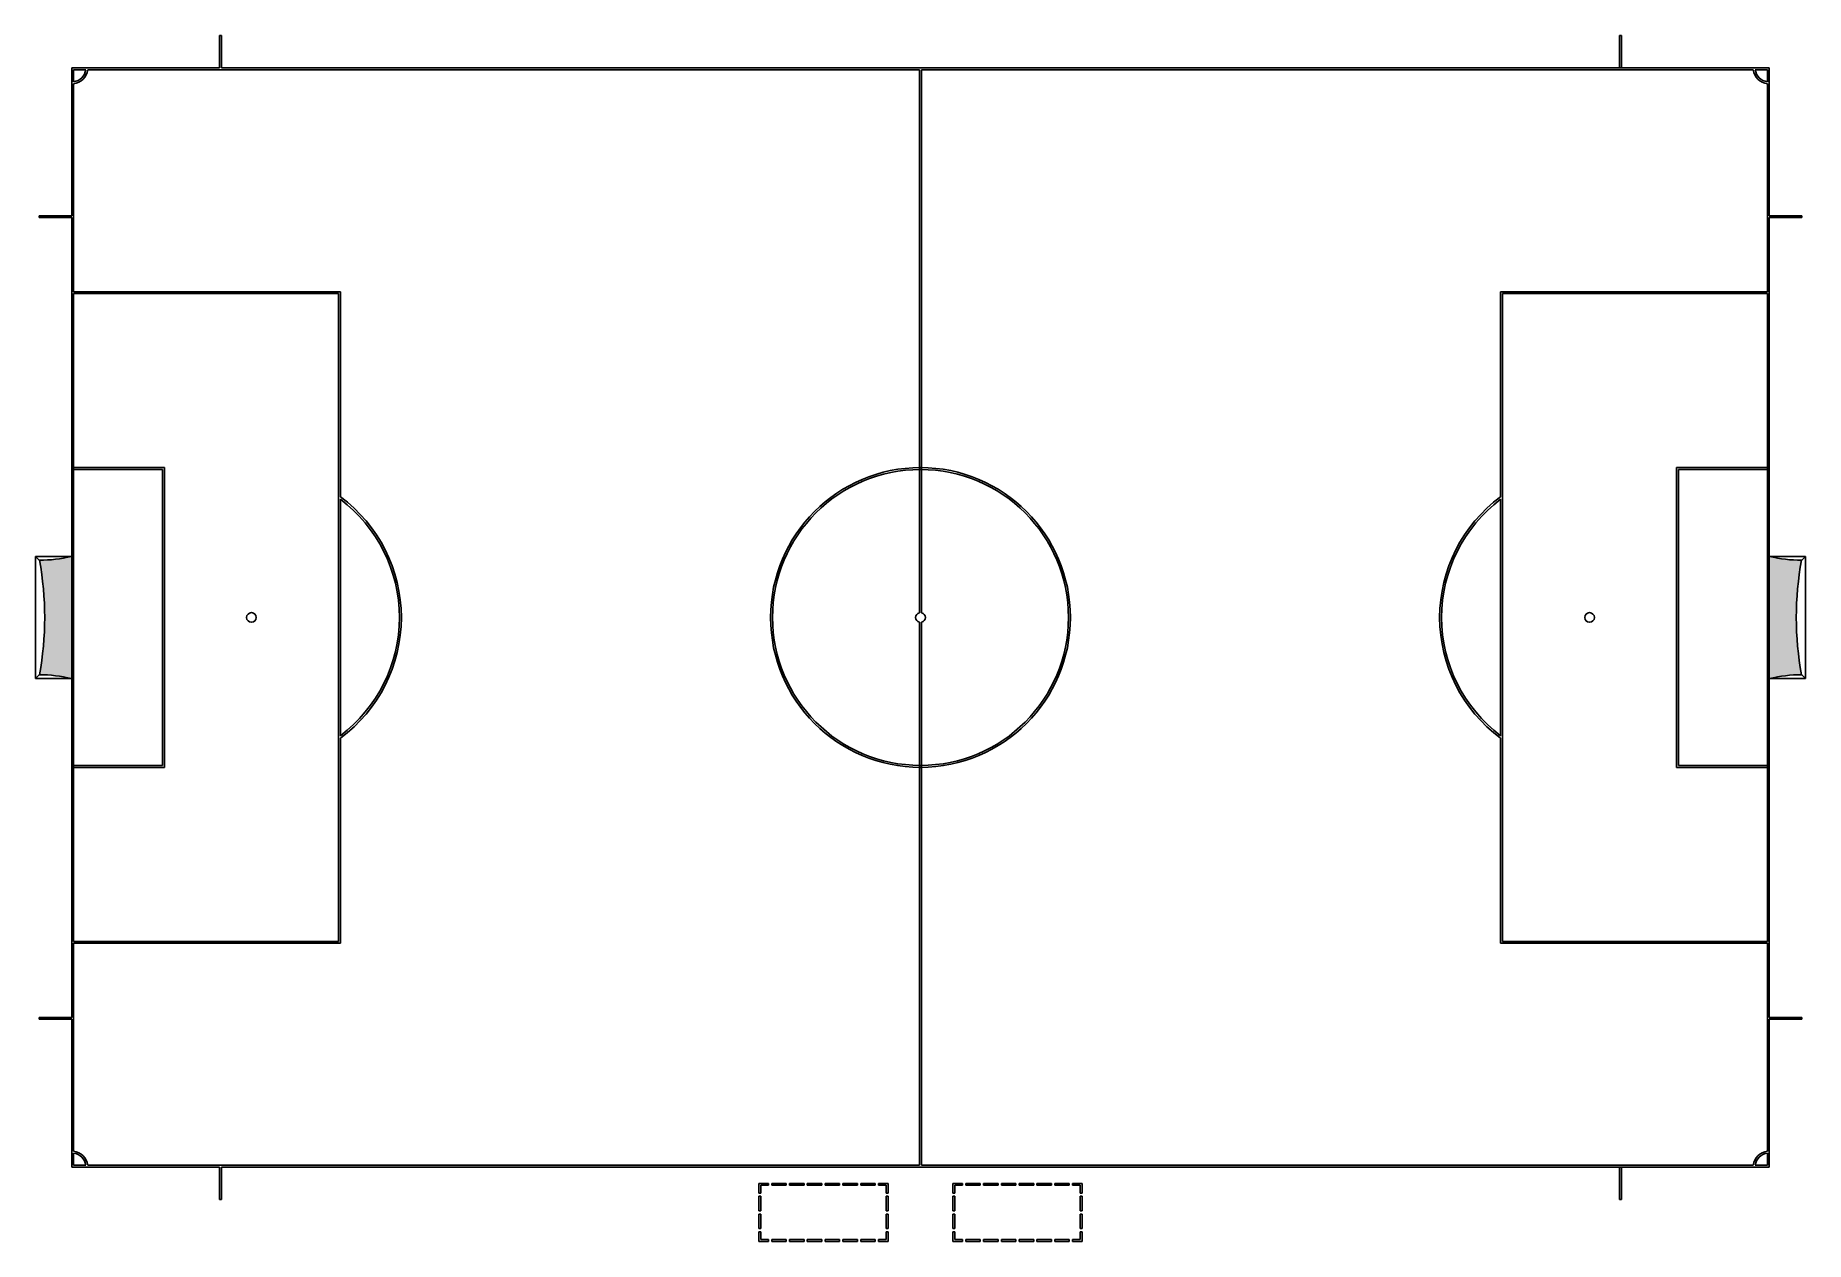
# Model space of a CAD drawing. Header units: metres. Extents: x -2 to 107, y -5 to 70.
import ezdxf

# ---------------------------------------------------------------- set-up
doc = ezdxf.new("R2010")
doc.units = ezdxf.units.M
for name, color, linetype in [('ceco.net 431 FIFA futbol soccer field', 250, 'Continuous'), ('ceco.net 431 Goal net', 8, 'Continuous'), ('ceco.net 431 tecnical area', 8, 'Continuous')]:
    doc.layers.add(name, color=color, linetype=linetype)

msp = doc.modelspace()

# ---------------------------------------------------------------- hatches: boundary and pattern name
at = {"layer": 'ceco.net 431 FIFA futbol soccer field'}
h = msp.add_hatch(color=256, dxfattribs=at)
edge = h.paths.add_edge_path()
edge.add_arc((0.06, 37.72), 0.06, 0, 360)
h = msp.add_hatch(color=256, dxfattribs=at)
edge = h.paths.add_edge_path()
edge.add_arc((104.94, 37.72), 0.06, 0, 360)
h = msp.add_hatch(color=256, dxfattribs=at)
edge = h.paths.add_edge_path()
edge.add_arc((0.06, 30.28), 0.06, 0, 360)
h = msp.add_hatch(color=256, dxfattribs=at)
edge = h.paths.add_edge_path()
edge.add_arc((104.94, 30.28), 0.06, 0, 360)
at = {"layer": 'ceco.net 431 Goal net'}
h = msp.add_hatch(dxfattribs=at)
h.set_pattern_fill('HONEY', color=256, scale=0.025, style=0)
h.paths.add_polyline_path([(0, 37.78, -0.058914), (-2, 37.54, -0.090714), (-2, 30.46, -0.058717), (-0.01, 30.22), (0, 30.22)])
h = msp.add_hatch(dxfattribs=at)
h.set_pattern_fill('HONEY', color=256, scale=0.025, style=0)
h.set_pattern_definition([(180, (105, 0), (-0.1190625, 0.06874075), [0.079375, -0.15875]), (60, (105, 0), (0.11906249, 0.06874077), [0.079375, -0.15875]), (120, (105, 0), (-1e-08, 0.13748152), [-0.15875, 0.079375])])
h.paths.add_polyline_path([(105, 30.22), (105.01, 30.22, -0.058717), (107, 30.46, -0.090714), (107, 37.54, -0.058914), (105, 37.78)])

# ---------------------------------------------------------------- linework, layer by layer
at = {"layer": 'ceco.net 431 FIFA futbol soccer field'}
for p, q in [((9.15, 68), (9.15, 70)), ((9.15, 70), (9.27, 70)), ((9.27, 68), (9.27, 70)), ((95.85, 70), (95.73, 70)), ((95.73, 68), (95.73, 70)), ((95.85, 68), (95.85, 70)), ((0, 68), (9.15, 68)), ((0, 68), (0, 58.85)), ((9.27, 68), (105, 68)), ((105, 68), (95.85, 68)), ((105, 68), (105, 58.85)), ((0.12, 67.88), (0.87, 67.88)), ((0.12, 67.88), (0.12, 67.13)), ((0.12, 67.01), (0.12, 54.15)), ((0.99, 67.88), (52.44, 67.88)), ((52.44, 67.88), (52.44, 34.29)), ((52.56, 67.88), (52.56, 34.29)), ((52.56, 67.88), (104.01, 67.88)), ((104.88, 67.88), (104.13, 67.88)), ((104.88, 67.88), (104.88, 67.13)), ((104.88, 67.01), (104.88, 54.15)), ((-2, 58.85), (-2, 58.73)), ((0, 58.85), (-2, 58.85)), ((0, 58.73), (-2, 58.73)), ((0, 58.73), (0, 9.27)), ((105, 58.85), (107, 58.85)), ((105, 58.73), (105, 9.27)), ((105, 58.73), (107, 58.73)), ((107, 58.85), (107, 58.73)), ((16.62, 54.15), (0.12, 54.15)), ((16.5, 54.03), (0.12, 54.03)), ((0.12, 54.03), (0.12, 13.97)), ((16.5, 54.03), (16.5, 13.97)), ((16.62, 54.15), (16.62, 41.46)), ((88.38, 54.15), (88.38, 41.46)), ((88.38, 54.15), (104.88, 54.15)), ((88.5, 54.03), (88.5, 13.97)), ((88.5, 54.03), (104.88, 54.03)), ((104.88, 54.03), (104.88, 13.97)), ((5.74, 43.27), (0.12, 43.27)), ((5.62, 43.15), (0.12, 43.15)), ((5.62, 43.15), (5.62, 24.85)), ((5.74, 43.27), (5.74, 24.73)), ((99.26, 43.27), (99.26, 24.73)), ((99.26, 43.27), (104.88, 43.27)), ((99.38, 43.15), (99.38, 24.85)), ((99.38, 43.15), (104.88, 43.15)), ((16.62, 41.31), (16.62, 26.69)), ((88.38, 41.31), (88.38, 26.69)), ((-2.24, 37.78), (0, 37.78)), ((-2.24, 37.78), (-2.24, 30.22)), ((-2, 37.54), (-2.24, 37.78)), ((107.24, 37.78), (105, 37.78)), ((107, 37.54), (107.24, 37.78)), ((107.24, 37.78), (107.24, 30.22)), ((52.44, 33.71), (52.44, 0.12)), ((52.56, 33.71), (52.56, 0.12)), ((-2, 30.46), (-2.24, 30.22)), ((-2.24, 30.22), (0, 30.22)), ((107.24, 30.22), (105, 30.22)), ((107, 30.46), (107.24, 30.22)), ((16.62, 26.54), (16.62, 13.85)), ((88.38, 26.54), (88.38, 13.85)), ((5.62, 24.85), (0.12, 24.85)), ((5.74, 24.73), (0.12, 24.73)), ((99.26, 24.73), (104.88, 24.73)), ((99.38, 24.85), (104.88, 24.85)), ((16.5, 13.97), (0.12, 13.97)), ((16.62, 13.85), (0.12, 13.85)), ((0.12, 13.85), (0.12, 0.99)), ((88.38, 13.85), (104.88, 13.85)), ((88.5, 13.97), (104.88, 13.97)), ((104.88, 13.85), (104.88, 0.99)), ((-2, 9.15), (-2, 9.27)), ((0, 9.27), (-2, 9.27)), ((0, 9.15), (-2, 9.15)), ((0, 9.15), (0, 0)), ((105, 9.27), (107, 9.27)), ((105, 9.15), (105, 0)), ((105, 9.15), (107, 9.15)), ((107, 9.15), (107, 9.27)), ((0, 0), (9.15, 0)), ((0.12, 0.87), (0.12, 0.12)), ((0.12, 0.12), (0.87, 0.12)), ((0.99, 0.12), (52.44, 0.12)), ((9.15, 0), (9.15, -2)), ((9.27, 0), (9.27, -2)), ((9.27, 0), (105, 0)), ((52.56, 0.12), (104.01, 0.12)), ((95.73, 0), (95.73, -2)), ((105, 0), (95.85, 0)), ((95.85, 0), (95.85, -2)), ((104.88, 0.12), (104.13, 0.12)), ((104.88, 0.87), (104.88, 0.12)), ((9.15, -2), (9.27, -2)), ((95.85, -2), (95.73, -2))]:
    msp.add_line(p, q, dxfattribs=at)
for centre, radius in [((52.5, 34), 9.27), ((52.5, 34), 9.15), ((0.06, 37.72), 0.06), ((104.94, 37.72), 0.06), ((11.12, 34), 0.3), ((93.88, 34), 0.3), ((0.06, 30.28), 0.06), ((104.94, 30.28), 0.06)]:
    msp.add_circle(centre, radius, dxfattribs=at)
for centre, radius, start, end in [((0, 68), 1, 276.8921, 353.1079), ((0, 68), 0.88, 277.8375, 352.1625), ((105, 68), 1, 186.8921, 263.1079), ((105, 68), 0.88, 187.8375, 262.1625), ((11.12, 34), 9.27, 306.3924, 53.6076), ((11.12, 34), 9.15, 306.9482, 53.0518), ((93.88, 34), 9.27, 126.3924, 233.6076), ((93.88, 34), 9.15, 126.9482, 233.0518), ((-2.02, 46.12), 8.58, 270.1139, 283.6005), ((-21.35, 34), 19.68, 349.6334, 10.3666), ((107.02, 46.12), 8.58, 256.3995, 269.8861), ((126.35, 34), 19.68, 169.6334, 190.3666), ((52.5, 34), 0.3, 101.537, 258.463), ((52.5, 34), 0.3, 281.537, 78.463), ((-2.02, 21.88), 8.58, 76.4123, 89.8986), ((107.02, 21.88), 8.58, 90.1014, 103.5877), ((0, 0), 1, 6.8921, 83.1079), ((0, 0), 0.88, 7.8375, 82.1625), ((105, 0), 1, 96.8921, 173.1079), ((105, 0), 0.88, 97.8375, 172.1625)]:
    msp.add_arc(centre, radius, start, end, dxfattribs=at)
at = {"layer": 'ceco.net 431 tecnical area'}
for p, q in [((43.1, -1), (42.5, -1)), ((42.5, -1), (42.5, -1.6)), ((43.1, -1), (43.1, -1.12)), ((44.2, -1), (43.3, -1)), ((43.3, -1), (43.3, -1.12)), ((44.2, -1), (44.2, -1.12)), ((45.3, -1), (44.4, -1)), ((44.4, -1), (44.4, -1.12)), ((45.3, -1), (45.3, -1.12)), ((46.4, -1), (45.5, -1)), ((45.5, -1), (45.5, -1.12)), ((46.4, -1), (46.4, -1.12)), ((47.5, -1), (46.6, -1)), ((46.6, -1), (46.6, -1.12)), ((47.5, -1), (47.5, -1.12)), ((48.6, -1), (47.7, -1)), ((47.7, -1), (47.7, -1.12)), ((48.6, -1), (48.6, -1.12)), ((49.7, -1), (48.8, -1)), ((48.8, -1), (48.8, -1.12)), ((49.7, -1), (49.7, -1.12)), ((50.5, -1), (49.9, -1)), ((49.9, -1), (49.9, -1.12)), ((50.5, -1), (50.5, -1.6)), ((54.5, -1), (54.5, -1.6)), ((54.5, -1), (55.1, -1)), ((55.1, -1), (55.1, -1.12)), ((55.3, -1), (55.3, -1.12)), ((55.3, -1), (56.2, -1)), ((56.2, -1), (56.2, -1.12)), ((56.4, -1), (56.4, -1.12)), ((56.4, -1), (57.3, -1)), ((57.3, -1), (57.3, -1.12)), ((57.5, -1), (57.5, -1.12)), ((57.5, -1), (58.4, -1)), ((58.4, -1), (58.4, -1.12)), ((58.6, -1), (58.6, -1.12)), ((58.6, -1), (59.5, -1)), ((59.5, -1), (59.5, -1.12)), ((59.7, -1), (59.7, -1.12)), ((59.7, -1), (60.6, -1)), ((60.6, -1), (60.6, -1.12)), ((60.8, -1), (60.8, -1.12)), ((60.8, -1), (61.7, -1)), ((61.7, -1), (61.7, -1.12)), ((61.9, -1), (61.9, -1.12)), ((61.9, -1), (62.5, -1)), ((62.5, -1), (62.5, -1.6)), ((42.62, -1.6), (42.5, -1.6)), ((42.62, -1.8), (42.5, -1.8)), ((42.5, -1.8), (42.5, -2.7)), ((43.1, -1.12), (42.62, -1.12)), ((42.62, -1.12), (42.62, -1.6)), ((42.62, -1.8), (42.62, -2.7)), ((44.2, -1.12), (43.3, -1.12)), ((45.3, -1.12), (44.4, -1.12)), ((46.4, -1.12), (45.5, -1.12)), ((47.5, -1.12), (46.6, -1.12)), ((48.6, -1.12), (47.7, -1.12)), ((49.7, -1.12), (48.8, -1.12)), ((50.38, -1.12), (49.9, -1.12)), ((50.38, -1.12), (50.38, -1.6)), ((50.5, -1.6), (50.38, -1.6)), ((50.5, -1.8), (50.38, -1.8)), ((50.38, -1.8), (50.38, -2.7)), ((50.5, -1.8), (50.5, -2.7)), ((54.5, -1.6), (54.62, -1.6)), ((54.5, -1.8), (54.62, -1.8)), ((54.5, -1.8), (54.5, -2.7)), ((54.62, -1.12), (54.62, -1.6)), ((54.62, -1.12), (55.1, -1.12)), ((54.62, -1.8), (54.62, -2.7)), ((55.3, -1.12), (56.2, -1.12)), ((56.4, -1.12), (57.3, -1.12)), ((57.5, -1.12), (58.4, -1.12)), ((58.6, -1.12), (59.5, -1.12)), ((59.7, -1.12), (60.6, -1.12)), ((60.8, -1.12), (61.7, -1.12)), ((61.9, -1.12), (62.38, -1.12)), ((62.38, -1.12), (62.38, -1.6)), ((62.38, -1.6), (62.5, -1.6)), ((62.38, -1.8), (62.5, -1.8)), ((62.38, -1.8), (62.38, -2.7)), ((62.5, -1.8), (62.5, -2.7)), ((42.62, -2.7), (42.5, -2.7)), ((42.62, -2.9), (42.5, -2.9)), ((42.5, -2.9), (42.5, -3.8)), ((42.62, -2.9), (42.62, -3.8)), ((50.5, -2.7), (50.38, -2.7)), ((50.5, -2.9), (50.38, -2.9)), ((50.38, -2.9), (50.38, -3.8)), ((50.5, -2.9), (50.5, -3.8)), ((54.5, -2.7), (54.62, -2.7)), ((54.5, -2.9), (54.62, -2.9)), ((54.5, -2.9), (54.5, -3.8)), ((54.62, -2.9), (54.62, -3.8)), ((62.38, -2.7), (62.5, -2.7)), ((62.38, -2.9), (62.5, -2.9)), ((62.38, -2.9), (62.38, -3.8)), ((62.5, -2.9), (62.5, -3.8)), ((42.62, -3.8), (42.5, -3.8)), ((42.62, -4), (42.5, -4)), ((42.5, -4), (42.5, -4.6)), ((42.62, -4), (42.62, -4.48)), ((50.5, -3.8), (50.38, -3.8)), ((50.5, -4), (50.38, -4)), ((50.38, -4), (50.38, -4.48)), ((50.5, -4), (50.5, -4.6)), ((54.5, -3.8), (54.62, -3.8)), ((54.5, -4), (54.62, -4)), ((54.5, -4), (54.5, -4.6)), ((54.62, -4), (54.62, -4.48)), ((62.38, -3.8), (62.5, -3.8)), ((62.38, -4), (62.5, -4)), ((62.38, -4), (62.38, -4.48)), ((62.5, -4), (62.5, -4.6)), ((43.1, -4.6), (42.5, -4.6)), ((43.1, -4.48), (42.62, -4.48)), ((43.1, -4.48), (43.1, -4.6)), ((44.2, -4.48), (43.3, -4.48)), ((43.3, -4.48), (43.3, -4.6)), ((44.2, -4.6), (43.3, -4.6)), ((44.2, -4.48), (44.2, -4.6)), ((45.3, -4.48), (44.4, -4.48)), ((44.4, -4.48), (44.4, -4.6)), ((45.3, -4.6), (44.4, -4.6)), ((45.3, -4.48), (45.3, -4.6)), ((46.4, -4.48), (45.5, -4.48)), ((45.5, -4.48), (45.5, -4.6)), ((46.4, -4.6), (45.5, -4.6)), ((46.4, -4.48), (46.4, -4.6)), ((47.5, -4.48), (46.6, -4.48)), ((46.6, -4.48), (46.6, -4.6)), ((47.5, -4.6), (46.6, -4.6)), ((47.5, -4.48), (47.5, -4.6)), ((48.6, -4.48), (47.7, -4.48)), ((47.7, -4.48), (47.7, -4.6)), ((48.6, -4.6), (47.7, -4.6)), ((48.6, -4.48), (48.6, -4.6)), ((49.7, -4.48), (48.8, -4.48)), ((48.8, -4.48), (48.8, -4.6)), ((49.7, -4.6), (48.8, -4.6)), ((49.7, -4.48), (49.7, -4.6)), ((50.38, -4.48), (49.9, -4.48)), ((49.9, -4.48), (49.9, -4.6)), ((50.5, -4.6), (49.9, -4.6)), ((54.5, -4.6), (55.1, -4.6)), ((54.62, -4.48), (55.1, -4.48)), ((55.1, -4.48), (55.1, -4.6)), ((55.3, -4.48), (55.3, -4.6)), ((55.3, -4.48), (56.2, -4.48)), ((55.3, -4.6), (56.2, -4.6)), ((56.2, -4.48), (56.2, -4.6)), ((56.4, -4.48), (56.4, -4.6)), ((56.4, -4.48), (57.3, -4.48)), ((56.4, -4.6), (57.3, -4.6)), ((57.3, -4.48), (57.3, -4.6)), ((57.5, -4.48), (57.5, -4.6)), ((57.5, -4.48), (58.4, -4.48)), ((57.5, -4.6), (58.4, -4.6)), ((58.4, -4.48), (58.4, -4.6)), ((58.6, -4.48), (58.6, -4.6)), ((58.6, -4.48), (59.5, -4.48)), ((58.6, -4.6), (59.5, -4.6)), ((59.5, -4.48), (59.5, -4.6)), ((59.7, -4.48), (59.7, -4.6)), ((59.7, -4.48), (60.6, -4.48)), ((59.7, -4.6), (60.6, -4.6)), ((60.6, -4.48), (60.6, -4.6)), ((60.8, -4.48), (60.8, -4.6)), ((60.8, -4.48), (61.7, -4.48)), ((60.8, -4.6), (61.7, -4.6)), ((61.7, -4.48), (61.7, -4.6)), ((61.9, -4.48), (61.9, -4.6)), ((61.9, -4.48), (62.38, -4.48)), ((61.9, -4.6), (62.5, -4.6))]:
    msp.add_line(p, q, dxfattribs=at)

doc.saveas('drawing.dxf')
